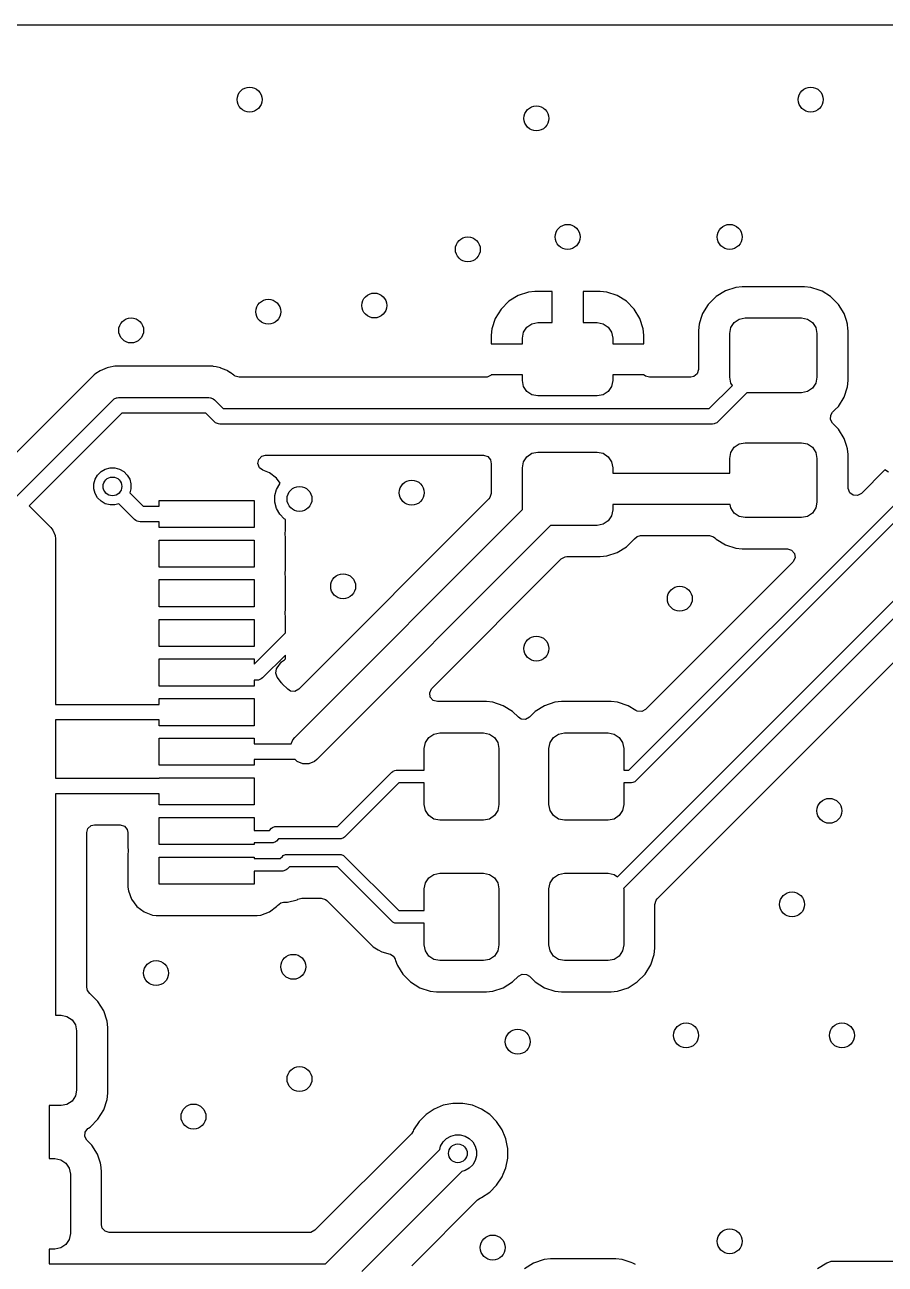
# Model space of a CAD drawing. Extents: x 2.03 to 8.88, y -5.74 to -2.97.
# Drawn here: x 6.669 to 7.212, y -3.755 to -2.972 of the extents above; entities that cross this region are included whole.
import ezdxf

# ---------------------------------------------------------------- set-up
doc = ezdxf.new("R2010")
doc.units = 0
doc.header["$MEASUREMENT"] = 0
doc.layers.add('BLACK', color=7, linetype='CONTINUOUS')

msp = doc.modelspace()

# ---------------------------------------------------------------- linework, layer by layer
at = {"layer": 'BLACK', "linetype": 'CONTINUOUS'}
for p, q in [((4.4276, -2.97246), (7.39156, -2.97246)), ((7.05053, -3.44291), (7.37619, -3.11726)), ((7.38061, -3.12398), (7.05495, -3.44963)), ((6.98055, -3.14333), (6.97467, -3.14696)), ((6.9871, -3.14116), (6.98055, -3.14333)), ((6.98055, -3.14333), (6.98055, -3.14333)), ((6.99114, -3.14075), (6.9871, -3.14116)), ((7.00197, -3.14075), (6.99114, -3.14075)), ((6.99114, -3.14075), (6.99114, -3.14075)), ((7.00197, -3.16043), (7.00197, -3.14075)), ((7.03248, -3.14075), (7.02165, -3.14075)), ((7.02165, -3.14075), (7.02165, -3.16043)), ((7.03652, -3.14116), (7.03248, -3.14075)), ((7.04308, -3.14333), (7.03652, -3.14116)), ((7.03652, -3.14116), (7.03652, -3.14116)), ((7.04895, -3.14696), (7.04308, -3.14333)), ((7.04308, -3.14333), (7.04308, -3.14333)), ((7.10556, -3.14399), (7.10068, -3.14887)), ((7.11144, -3.14036), (7.10556, -3.14399)), ((7.118, -3.13819), (7.11144, -3.14036)), ((7.11144, -3.14036), (7.11144, -3.14036)), ((7.12205, -3.13778), (7.118, -3.13819)), ((7.118, -3.13819), (7.118, -3.13819)), ((7.16142, -3.13778), (7.12205, -3.13778)), ((7.12205, -3.13778), (7.12205, -3.13778)), ((7.16546, -3.13819), (7.16142, -3.13778)), ((7.17059, -3.13989), (7.16546, -3.13819)), ((7.16546, -3.13819), (7.16546, -3.13819)), ((7.17202, -3.14036), (7.17059, -3.13989)), ((7.17249, -3.14065), (7.17202, -3.14036)), ((7.17202, -3.14036), (7.17202, -3.14036)), ((7.1779, -3.14399), (7.17249, -3.14065)), ((7.18278, -3.14887), (7.1779, -3.14399)), ((6.96979, -3.15184), (6.96617, -3.15771)), ((6.97467, -3.14696), (6.96979, -3.15184)), ((7.05383, -3.15184), (7.04895, -3.14696)), ((7.05745, -3.15771), (7.05383, -3.15184)), ((7.10068, -3.14887), (7.09705, -3.15475)), ((7.18641, -3.15475), (7.18278, -3.14887)), ((6.96617, -3.15771), (6.964, -3.16426)), ((6.96617, -3.15771), (6.96617, -3.15771)), ((7.05745, -3.15771), (7.05745, -3.15771)), ((7.05963, -3.16426), (7.05745, -3.15771)), ((7.09604, -3.15782), (7.09488, -3.16131)), ((7.09705, -3.15475), (7.09604, -3.15782)), ((7.09705, -3.15475), (7.09705, -3.15475)), ((7.11706, -3.16036), (7.12025, -3.15823)), ((7.12025, -3.15823), (7.12402, -3.15748)), ((7.12402, -3.15748), (7.15945, -3.15748)), ((7.15945, -3.15748), (7.16322, -3.15823)), ((7.16322, -3.15823), (7.16641, -3.16036)), ((7.18783, -3.15904), (7.18641, -3.15475)), ((7.18858, -3.16131), (7.18783, -3.15904)), ((6.964, -3.16426), (6.96358, -3.16831)), ((6.964, -3.16426), (6.964, -3.16426)), ((6.98327, -3.17028), (6.98402, -3.16651)), ((6.98402, -3.16651), (6.98615, -3.16332)), ((6.98615, -3.16332), (6.98934, -3.16118)), ((6.98934, -3.16118), (6.99311, -3.16043)), ((6.99311, -3.16043), (7.00197, -3.16043)), ((7.02165, -3.16043), (7.03051, -3.16043)), ((7.03051, -3.16043), (7.03428, -3.16118)), ((7.03428, -3.16118), (7.03747, -3.16332)), ((7.03747, -3.16332), (7.03961, -3.16651)), ((7.03961, -3.16651), (7.04035, -3.17028)), ((7.06004, -3.16831), (7.05963, -3.16426)), ((7.09488, -3.16131), (7.09447, -3.16535)), ((7.09447, -3.16535), (7.09447, -3.19002)), ((7.09488, -3.16131), (7.09488, -3.16131)), ((7.09488, -3.16131), (7.09488, -3.16131)), ((7.11417, -3.16732), (7.11492, -3.16356)), ((7.11417, -3.19488), (7.11417, -3.16732)), ((7.11492, -3.16356), (7.11706, -3.16036)), ((7.16641, -3.16036), (7.16854, -3.16356)), ((7.16854, -3.16356), (7.16929, -3.16732)), ((7.16929, -3.16732), (7.16929, -3.19488)), ((7.18888, -3.16426), (7.18858, -3.16131)), ((7.18858, -3.16131), (7.18858, -3.16131)), ((7.189, -3.16535), (7.18888, -3.16426)), ((7.189, -3.19685), (7.189, -3.16535)), ((6.96358, -3.16831), (6.96358, -3.17372)), ((6.96358, -3.17372), (6.98327, -3.17372)), ((6.98327, -3.17372), (6.98327, -3.17028)), ((7.04035, -3.17028), (7.04035, -3.17372)), ((7.04035, -3.17372), (7.06004, -3.17372)), ((7.06004, -3.17372), (7.06004, -3.16831)), ((7.06004, -3.16831), (7.06004, -3.16831)), ((6.71662, -3.19078), (6.71398, -3.19254)), ((6.7211, -3.18892), (6.71662, -3.19078)), ((6.72186, -3.18877), (6.7211, -3.18892)), ((6.7211, -3.18892), (6.7211, -3.18892)), ((6.7211, -3.18892), (6.7211, -3.18892)), ((6.7211, -3.18892), (6.7211, -3.18892)), ((6.7211, -3.18892), (6.7211, -3.18892)), ((6.72586, -3.18797), (6.72186, -3.18877)), ((6.72186, -3.18877), (6.72186, -3.18877)), ((6.73071, -3.18797), (6.72586, -3.18797)), ((6.78778, -3.18797), (6.73071, -3.18797)), ((6.78828, -3.18807), (6.78778, -3.18797)), ((6.78778, -3.18797), (6.78778, -3.18797)), ((6.78982, -3.18838), (6.78828, -3.18807)), ((6.78992, -3.1884), (6.78982, -3.18838)), ((6.78982, -3.18838), (6.78982, -3.18838)), ((6.79254, -3.18892), (6.78992, -3.1884)), ((6.79291, -3.18907), (6.79254, -3.18892)), ((6.79628, -3.19047), (6.79291, -3.18907)), ((6.79681, -3.19069), (6.79628, -3.19047)), ((6.79702, -3.19078), (6.79681, -3.19069)), ((6.79863, -3.19185), (6.79702, -3.19078)), ((6.79702, -3.19078), (6.79702, -3.19078)), ((7.04338, -3.5101), (7.36319, -3.1903)), ((7.09447, -3.19002), (7.09369, -3.19266)), ((6.71259, -3.19347), (6.65657, -3.24949)), ((6.71269, -3.19341), (6.71259, -3.19347)), ((6.71286, -3.19329), (6.71269, -3.19341)), ((6.71398, -3.19254), (6.71286, -3.19329)), ((6.79868, -3.19189), (6.79863, -3.19185)), ((6.79863, -3.19185), (6.79863, -3.19185)), ((6.80105, -3.19347), (6.79868, -3.19189)), ((6.80135, -3.19377), (6.80105, -3.19347)), ((6.80169, -3.19401), (6.80135, -3.19377)), ((6.80187, -3.19413), (6.80169, -3.19401)), ((6.80451, -3.1949), (6.80187, -3.19413)), ((6.96006, -3.1949), (6.80451, -3.1949)), ((6.9611, -3.19479), (6.96006, -3.1949)), ((6.96352, -3.19347), (6.9611, -3.19479)), ((6.96358, -3.19341), (6.96352, -3.19347)), ((6.98327, -3.19341), (6.96358, -3.19341)), ((6.98327, -3.19685), (6.98327, -3.19341)), ((6.98402, -3.20062), (6.98327, -3.19685)), ((7.04035, -3.19685), (7.03961, -3.20062)), ((7.06004, -3.19341), (7.04035, -3.19341)), ((7.04035, -3.19341), (7.04035, -3.19685)), ((7.36991, -3.19471), (7.04719, -3.51743)), ((7.06011, -3.19347), (7.06004, -3.19341)), ((7.06092, -3.19413), (7.06011, -3.19347)), ((7.06356, -3.1949), (7.06092, -3.19413)), ((7.08959, -3.1949), (7.06356, -3.1949)), ((7.09161, -3.19446), (7.08959, -3.1949)), ((7.09369, -3.19266), (7.09161, -3.19446)), ((7.11492, -3.19865), (7.11417, -3.19488)), ((7.11585, -3.20003), (7.11492, -3.19865)), ((7.16854, -3.19865), (7.16641, -3.20184)), ((7.16929, -3.19488), (7.16854, -3.19865)), ((7.18858, -3.2009), (7.189, -3.19685)), ((6.98615, -3.20381), (6.98402, -3.20062)), ((6.98934, -3.20594), (6.98615, -3.20381)), ((6.99311, -3.20669), (6.98934, -3.20594)), ((7.03051, -3.20669), (6.99311, -3.20669)), ((7.03428, -3.20594), (7.03051, -3.20669)), ((7.03747, -3.20381), (7.03428, -3.20594)), ((7.03961, -3.20062), (7.03747, -3.20381)), ((7.10127, -3.21461), (7.11585, -3.20003)), ((7.12507, -3.20472), (7.10679, -3.22301)), ((7.15945, -3.20472), (7.12507, -3.20472)), ((7.16322, -3.20398), (7.15945, -3.20472)), ((7.16641, -3.20184), (7.16322, -3.20398)), ((7.18641, -3.20745), (7.18858, -3.2009)), ((6.66385, -3.27007), (6.72481, -3.20912)), ((6.72481, -3.20912), (6.72555, -3.20851)), ((6.72555, -3.20851), (6.72693, -3.20794)), ((6.72555, -3.20851), (6.72555, -3.20851)), ((6.72693, -3.20794), (6.72733, -3.20777)), ((6.72733, -3.20777), (6.72829, -3.20768)), ((6.72733, -3.20777), (6.72733, -3.20777)), ((6.72829, -3.20768), (6.78535, -3.20768)), ((6.78535, -3.20768), (6.78631, -3.20777)), ((6.78631, -3.20777), (6.78631, -3.20777)), ((6.78631, -3.20777), (6.78645, -3.20783)), ((6.78645, -3.20783), (6.78809, -3.20851)), ((6.78809, -3.20851), (6.78809, -3.20851)), ((6.78809, -3.20851), (6.78883, -3.20912)), ((6.78883, -3.20912), (6.79432, -3.21461)), ((6.79432, -3.21461), (7.10127, -3.21461)), ((7.08078, -3.51171), (7.38164, -3.21085)), ((7.18086, -3.21526), (7.18278, -3.21333)), ((7.18278, -3.21333), (7.18641, -3.20745)), ((6.73033, -3.21752), (6.67183, -3.27602)), ((6.78332, -3.21752), (6.73033, -3.21752)), ((6.7888, -3.22301), (6.78332, -3.21752)), ((7.17778, -3.22151), (7.17797, -3.21877)), ((7.1791, -3.22392), (7.17778, -3.22151)), ((7.17797, -3.21877), (7.1791, -3.21702)), ((7.1791, -3.21702), (7.18086, -3.21526)), ((6.78955, -3.22362), (6.7888, -3.22301)), ((6.79132, -3.22435), (6.78955, -3.22362)), ((6.78955, -3.22362), (6.78955, -3.22362)), ((6.79228, -3.22445), (6.79132, -3.22435)), ((7.10331, -3.22445), (6.79228, -3.22445)), ((7.10427, -3.22435), (7.10331, -3.22445)), ((7.10488, -3.2241), (7.10427, -3.22435)), ((7.10427, -3.22435), (7.10427, -3.22435)), ((7.10604, -3.22362), (7.10488, -3.2241)), ((7.10679, -3.22301), (7.10604, -3.22362)), ((7.10604, -3.22362), (7.10604, -3.22362)), ((7.18278, -3.22761), (7.1791, -3.22392)), ((7.18641, -3.23349), (7.18278, -3.22761)), ((7.11706, -3.2391), (7.12025, -3.23697)), ((7.12025, -3.23697), (7.12402, -3.23622)), ((7.12402, -3.23622), (7.15945, -3.23622)), ((7.15945, -3.23622), (7.16322, -3.23697)), ((7.16322, -3.23697), (7.16641, -3.2391)), ((7.1879, -3.238), (7.18641, -3.23349)), ((7.18858, -3.24005), (7.1879, -3.238)), ((6.81682, -3.2467), (6.81876, -3.24475)), ((6.81876, -3.24475), (6.8211, -3.24415)), ((6.8211, -3.24415), (6.95875, -3.24415)), ((6.95875, -3.24415), (6.96139, -3.24493)), ((6.96139, -3.24493), (6.96319, -3.24701)), ((6.98402, -3.2482), (6.98615, -3.24501)), ((6.98615, -3.24501), (6.98934, -3.24288)), ((6.98934, -3.24288), (6.99311, -3.24213)), ((6.99311, -3.24213), (7.03051, -3.24213)), ((7.03051, -3.24213), (7.03428, -3.24288)), ((7.03428, -3.24288), (7.03747, -3.24501)), ((7.03747, -3.24501), (7.03961, -3.2482)), ((7.11417, -3.24606), (7.11492, -3.2423)), ((7.11492, -3.2423), (7.11706, -3.2391)), ((7.16641, -3.2391), (7.16854, -3.2423)), ((7.16854, -3.2423), (7.16929, -3.24606)), ((7.18894, -3.24355), (7.18858, -3.24005)), ((7.18858, -3.24005), (7.18858, -3.24005)), ((7.189, -3.24409), (7.18894, -3.24355)), ((7.189, -3.2648), (7.189, -3.24409)), ((6.71722, -3.25441), (6.71989, -3.25287)), ((6.71989, -3.25287), (6.72287, -3.25207)), ((6.72287, -3.25207), (6.72595, -3.25207)), ((6.72595, -3.25207), (6.72893, -3.25287)), ((6.72893, -3.25287), (6.7316, -3.25441)), ((6.81623, -3.24938), (6.81682, -3.2467)), ((6.8172, -3.25196), (6.81623, -3.24938)), ((6.8194, -3.25361), (6.8172, -3.25196)), ((6.82352, -3.25515), (6.8194, -3.25361)), ((6.96319, -3.24701), (6.96361, -3.24953)), ((6.96361, -3.24953), (6.96356, -3.25)), ((6.96356, -3.25), (6.96356, -3.25)), ((6.96356, -3.25), (6.96356, -3.26822)), ((6.98327, -3.25197), (6.98402, -3.2482)), ((6.98327, -3.2784), (6.98327, -3.25197)), ((7.03961, -3.2482), (7.04035, -3.25197)), ((7.04035, -3.25197), (7.04035, -3.25541)), ((7.11417, -3.25541), (7.11417, -3.24606)), ((7.16929, -3.24606), (7.16929, -3.27362)), ((7.21218, -3.2534), (7.19733, -3.26825)), ((7.21445, -3.25471), (7.21218, -3.2534)), ((6.7127, -3.26224), (6.7135, -3.25926)), ((6.7135, -3.25926), (6.71504, -3.25659)), ((6.71504, -3.25659), (6.71722, -3.25441)), ((6.7316, -3.25441), (6.73378, -3.25659)), ((6.73378, -3.25659), (6.73532, -3.25926)), ((6.73532, -3.25926), (6.73612, -3.26224)), ((6.82805, -3.25854), (6.82352, -3.25515)), ((6.82352, -3.25515), (6.82352, -3.25515)), ((6.83041, -3.26169), (6.82805, -3.25854)), ((6.82805, -3.25854), (6.82805, -3.25854)), ((7.04035, -3.25541), (7.11417, -3.25541)), ((6.7127, -3.26532), (6.7127, -3.26224)), ((6.7135, -3.2683), (6.7127, -3.26532)), ((6.71504, -3.27097), (6.7135, -3.2683)), ((6.73612, -3.26532), (6.73544, -3.26785)), ((6.73544, -3.26785), (6.74385, -3.27626)), ((6.73612, -3.26224), (6.73612, -3.26532)), ((6.82691, -3.2696), (6.82797, -3.26563)), ((6.82797, -3.26563), (6.83003, -3.26207)), ((6.83003, -3.26207), (6.83041, -3.26169)), ((6.96356, -3.26822), (6.96279, -3.27086)), ((7.18901, -3.26515), (7.189, -3.2648)), ((7.18997, -3.26772), (7.18901, -3.26515)), ((7.19217, -3.26937), (7.18997, -3.26772)), ((7.19492, -3.26957), (7.19217, -3.26937)), ((7.19733, -3.26825), (7.19492, -3.26957)), ((6.67183, -3.27602), (6.6856, -3.28979)), ((6.71722, -3.27315), (6.71504, -3.27097)), ((6.71989, -3.27469), (6.71722, -3.27315)), ((6.72287, -3.27549), (6.71989, -3.27469)), ((6.72595, -3.27549), (6.72287, -3.27549)), ((6.72848, -3.27481), (6.72595, -3.27549)), ((6.73833, -3.28466), (6.72848, -3.27481)), ((6.74385, -3.27626), (6.7539, -3.27626)), ((6.7539, -3.27626), (6.7539, -3.27262)), ((6.7539, -3.27262), (6.81398, -3.27262)), ((6.81398, -3.27262), (6.81398, -3.28974)), ((6.82691, -3.27371), (6.82691, -3.2696)), ((6.82797, -3.27768), (6.82691, -3.27371)), ((6.96213, -3.27167), (6.842, -3.39181)), ((6.96279, -3.27086), (6.96213, -3.27167)), ((7.11447, -3.2751), (7.04035, -3.2751)), ((7.04035, -3.2751), (7.04035, -3.27854)), ((7.11492, -3.27739), (7.11447, -3.2751)), ((7.16929, -3.27362), (7.16854, -3.27739)), ((6.73908, -3.28527), (6.73833, -3.28466)), ((6.83003, -3.28124), (6.82797, -3.27768)), ((6.83293, -3.28415), (6.83003, -3.28124)), ((6.83368, -3.28458), (6.83293, -3.28415)), ((6.83368, -3.29163), (6.83368, -3.28458)), ((6.8395, -3.42217), (6.98327, -3.2784)), ((7.03961, -3.28231), (7.03747, -3.2855)), ((7.04035, -3.27854), (7.03961, -3.28231)), ((7.11706, -3.28058), (7.11492, -3.27739)), ((7.12025, -3.28272), (7.11706, -3.28058)), ((7.12402, -3.28346), (7.12025, -3.28272)), ((7.15945, -3.28346), (7.12402, -3.28346)), ((7.16322, -3.28272), (7.15945, -3.28346)), ((7.16641, -3.28058), (7.16322, -3.28272)), ((7.16854, -3.27739), (7.16641, -3.28058)), ((6.6856, -3.28979), (6.68683, -3.29128)), ((6.68683, -3.29128), (6.68683, -3.29128)), ((6.68683, -3.29128), (6.6883, -3.29483)), ((6.73992, -3.28562), (6.73908, -3.28527)), ((6.73908, -3.28527), (6.73908, -3.28527)), ((6.74085, -3.28601), (6.73992, -3.28562)), ((6.74181, -3.2861), (6.74085, -3.28601)), ((6.74085, -3.28601), (6.74085, -3.28601)), ((6.7539, -3.2861), (6.74181, -3.2861)), ((6.7539, -3.28974), (6.7539, -3.2861)), ((6.81398, -3.28974), (6.7539, -3.28974)), ((6.83351, -3.29318), (6.83368, -3.29163)), ((7.00112, -3.28839), (6.85342, -3.43609)), ((7.03051, -3.28839), (7.00112, -3.28839)), ((7.03428, -3.28764), (7.03051, -3.28839)), ((7.03747, -3.2855), (7.03428, -3.28764)), ((6.6883, -3.29483), (6.68848, -3.29675)), ((6.68848, -3.29675), (6.68848, -3.4013)), ((6.7539, -3.31478), (6.7539, -3.29766)), ((6.7539, -3.29766), (6.81398, -3.29766)), ((6.81398, -3.29766), (6.81398, -3.31478)), ((6.83351, -3.29422), (6.83351, -3.29318)), ((6.83368, -3.29577), (6.83351, -3.29422)), ((6.83368, -3.31667), (6.83368, -3.29577)), ((6.83368, -3.29577), (6.83368, -3.29577)), ((6.83368, -3.29577), (6.83368, -3.29577)), ((7.04896, -3.30188), (7.05385, -3.29699)), ((7.05385, -3.29699), (7.05402, -3.29677)), ((7.05385, -3.29699), (7.05385, -3.29699)), ((7.05402, -3.29677), (7.0541, -3.29683)), ((7.0541, -3.29683), (7.05581, -3.29528)), ((7.05581, -3.29528), (7.05792, -3.2948)), ((7.05792, -3.2948), (7.10139, -3.2948)), ((7.10139, -3.2948), (7.10403, -3.29558)), ((7.10403, -3.29558), (7.10484, -3.29623)), ((7.10484, -3.29623), (7.10556, -3.29696)), ((7.10556, -3.29696), (7.11144, -3.30058)), ((7.11144, -3.30058), (7.118, -3.30276)), ((7.00786, -3.30952), (7.01027, -3.3082)), ((7.01027, -3.3082), (7.01131, -3.30809)), ((7.01131, -3.30809), (7.03248, -3.30809)), ((7.03248, -3.30809), (7.03653, -3.30768)), ((7.03248, -3.30809), (7.03248, -3.30809)), ((7.03653, -3.30768), (7.04308, -3.3055)), ((7.04308, -3.3055), (7.04896, -3.30188)), ((7.118, -3.30276), (7.12205, -3.30317)), ((7.12205, -3.30317), (7.15063, -3.30317)), ((7.15063, -3.30317), (7.15327, -3.30394)), ((7.15327, -3.30394), (7.15507, -3.30602)), ((7.15507, -3.30602), (7.15546, -3.30875)), ((6.81398, -3.31478), (6.7539, -3.31478)), ((6.92612, -3.39125), (7.00786, -3.30952)), ((7.15408, -3.3115), (7.06101, -3.40457)), ((7.15432, -3.31125), (7.15408, -3.3115)), ((7.15546, -3.30875), (7.15432, -3.31125)), ((6.7539, -3.33974), (6.7539, -3.32262)), ((6.7539, -3.32262), (6.81398, -3.32262)), ((6.81398, -3.32262), (6.81398, -3.33974)), ((6.83352, -3.31818), (6.83368, -3.31667)), ((6.83352, -3.31922), (6.83352, -3.31818)), ((6.83368, -3.32073), (6.83352, -3.31922)), ((6.83368, -3.34163), (6.83368, -3.32073)), ((6.81398, -3.33974), (6.7539, -3.33974)), ((6.83351, -3.34318), (6.83368, -3.34163)), ((6.83351, -3.34422), (6.83351, -3.34318)), ((6.83368, -3.34577), (6.83351, -3.34422)), ((6.83368, -3.35621), (6.83368, -3.34577)), ((6.83368, -3.34577), (6.83368, -3.34577)), ((6.83368, -3.34577), (6.83368, -3.34577)), ((6.7539, -3.36478), (6.7539, -3.34766)), ((6.7539, -3.34766), (6.81398, -3.34766)), ((6.81398, -3.34766), (6.81398, -3.36478)), ((6.81398, -3.37591), (6.83368, -3.35621)), ((6.81398, -3.36478), (6.7539, -3.36478)), ((6.8336, -3.37021), (6.81915, -3.38466)), ((6.83366, -3.37073), (6.8336, -3.37021)), ((6.83366, -3.37074), (6.83366, -3.37073)), ((6.83366, -3.37262), (6.83366, -3.37074)), ((6.7539, -3.38974), (6.7539, -3.37262)), ((6.7539, -3.37262), (6.81398, -3.37262)), ((6.81398, -3.37262), (6.81398, -3.37591)), ((6.8281, -3.37888), (6.82848, -3.3783)), ((6.82848, -3.3783), (6.83126, -3.37457)), ((6.83126, -3.37457), (6.83303, -3.37325)), ((6.83303, -3.37325), (6.83366, -3.37262)), ((6.81567, -3.3861), (6.81398, -3.3861)), ((6.81398, -3.3861), (6.81398, -3.38974)), ((6.81663, -3.38601), (6.81567, -3.3861)), ((6.81739, -3.38569), (6.81663, -3.38601)), ((6.81663, -3.38601), (6.81663, -3.38601)), ((6.8184, -3.38527), (6.81739, -3.38569)), ((6.81915, -3.38466), (6.8184, -3.38527)), ((6.8184, -3.38527), (6.8184, -3.38527)), ((6.82751, -3.38157), (6.8281, -3.37888)), ((6.82848, -3.38415), (6.82751, -3.38157)), ((6.8312, -3.38779), (6.82848, -3.38415)), ((6.81398, -3.38974), (6.7539, -3.38974)), ((6.83152, -3.38809), (6.8312, -3.38779)), ((6.83163, -3.38828), (6.83152, -3.38809)), ((6.83506, -3.39178), (6.83163, -3.38828)), ((6.83684, -3.39293), (6.83506, -3.39178)), ((6.83958, -3.39313), (6.83684, -3.39293)), ((6.842, -3.39181), (6.83958, -3.39313)), ((6.92474, -3.39401), (6.92589, -3.39151)), ((6.92514, -3.39673), (6.92474, -3.39401)), ((6.92589, -3.39151), (6.92612, -3.39125)), ((6.68848, -3.4013), (6.7539, -3.4013)), ((6.7539, -3.4013), (6.7539, -3.39766)), ((6.7539, -3.39766), (6.81398, -3.39766)), ((6.81398, -3.39766), (6.81398, -3.41478)), ((6.92694, -3.39881), (6.92514, -3.39673)), ((6.92958, -3.39959), (6.92694, -3.39881)), ((6.96063, -3.39959), (6.92958, -3.39959)), ((6.96468, -3.4), (6.96063, -3.39959)), ((6.97123, -3.40217), (6.96468, -3.4)), ((6.96468, -3.4), (6.96468, -3.4)), ((6.97711, -3.4058), (6.97123, -3.40217)), ((6.99727, -3.40217), (6.99139, -3.4058)), ((7.00383, -3.4), (6.99727, -3.40217)), ((6.99727, -3.40217), (6.99727, -3.40217)), ((7.00787, -3.39959), (7.00383, -3.4)), ((7.00383, -3.4), (7.00383, -3.4)), ((7.03937, -3.39959), (7.00787, -3.39959)), ((7.00787, -3.39959), (7.00787, -3.39959)), ((7.04342, -3.4), (7.03937, -3.39959)), ((7.04997, -3.40217), (7.04342, -3.4)), ((7.04342, -3.4), (7.04342, -3.4)), ((7.055, -3.40527), (7.04997, -3.40217)), ((7.04997, -3.40217), (7.04997, -3.40217)), ((7.04997, -3.40217), (7.04997, -3.40217)), ((6.9808, -3.40949), (6.97711, -3.4058)), ((6.97711, -3.4058), (6.97711, -3.4058)), ((6.98255, -3.41061), (6.9808, -3.40949)), ((6.9877, -3.40949), (6.98529, -3.4108)), ((6.99139, -3.4058), (6.9877, -3.40949)), ((7.05585, -3.40569), (7.055, -3.40527)), ((7.0586, -3.40589), (7.05585, -3.40569)), ((7.06101, -3.40457), (7.0586, -3.40589)), ((6.7539, -3.41114), (6.68848, -3.41114)), ((6.68848, -3.41114), (6.68848, -3.44783)), ((6.7539, -3.41478), (6.7539, -3.41114)), ((6.81398, -3.41478), (6.7539, -3.41478)), ((6.98529, -3.4108), (6.98255, -3.41061)), ((6.7539, -3.43974), (6.7539, -3.42262)), ((6.7539, -3.42262), (6.81398, -3.42262)), ((6.81398, -3.42262), (6.81398, -3.42626)), ((6.8372, -3.42626), (6.83827, -3.42367)), ((6.83827, -3.42367), (6.8395, -3.42217)), ((6.92126, -3.42913), (6.92201, -3.42537)), ((6.92201, -3.42537), (6.92414, -3.42217)), ((6.92414, -3.42217), (6.92734, -3.42004)), ((6.92734, -3.42004), (6.9311, -3.41929)), ((6.9311, -3.41929), (6.95866, -3.41929)), ((6.95866, -3.41929), (6.96243, -3.42004)), ((6.96243, -3.42004), (6.96562, -3.42217)), ((6.96562, -3.42217), (6.96775, -3.42537)), ((6.96775, -3.42537), (6.9685, -3.42913)), ((7, -3.42913), (7.00075, -3.42537)), ((7.00075, -3.42537), (7.00288, -3.42217)), ((7.00288, -3.42217), (7.00608, -3.42004)), ((7.00608, -3.42004), (7.00984, -3.41929)), ((7.00984, -3.41929), (7.0374, -3.41929)), ((7.0374, -3.41929), (7.04117, -3.42004)), ((7.04117, -3.42004), (7.04436, -3.42217)), ((7.04436, -3.42217), (7.04649, -3.42537)), ((7.04649, -3.42537), (7.04724, -3.42913)), ((6.81398, -3.42626), (6.8372, -3.42626)), ((6.92126, -3.44291), (6.92126, -3.42913)), ((6.9685, -3.42913), (6.9685, -3.46457)), ((7, -3.46457), (7, -3.42913)), ((7.04724, -3.42913), (7.04724, -3.44291)), ((6.81398, -3.43974), (6.7539, -3.43974)), ((6.83977, -3.4361), (6.81398, -3.4361)), ((6.81398, -3.4361), (6.81398, -3.43974)), ((6.84099, -3.43732), (6.83977, -3.4361)), ((6.84454, -3.43879), (6.84099, -3.43732)), ((6.84838, -3.43879), (6.84454, -3.43879)), ((6.85192, -3.43732), (6.84838, -3.43879)), ((6.85342, -3.43609), (6.85192, -3.43732)), ((6.68848, -3.44783), (6.7539, -3.44783)), ((6.7539, -3.44783), (6.7539, -3.44766)), ((6.7539, -3.44766), (6.81398, -3.44766)), ((6.81398, -3.44766), (6.81398, -3.46478)), ((6.86648, -3.47835), (6.90076, -3.44407)), ((6.90076, -3.44407), (6.90136, -3.44358)), ((6.90136, -3.44358), (6.90177, -3.4434)), ((6.90177, -3.4434), (6.90278, -3.44299)), ((6.90278, -3.44299), (6.90354, -3.44291)), ((6.90354, -3.44291), (6.92126, -3.44291)), ((7.04724, -3.44291), (7.05053, -3.44291)), ((6.90517, -3.45079), (6.87089, -3.48507)), ((6.92126, -3.45079), (6.90517, -3.45079)), ((6.92126, -3.46457), (6.92126, -3.45079)), ((7.05217, -3.45079), (7.04724, -3.45079)), ((7.04724, -3.45079), (7.04724, -3.46457)), ((7.05293, -3.45071), (7.05217, -3.45079)), ((7.05435, -3.45012), (7.05293, -3.45071)), ((7.05495, -3.44963), (7.05435, -3.45012)), ((6.7539, -3.45768), (6.68848, -3.45768)), ((6.68848, -3.45768), (6.68848, -3.59744)), ((6.7539, -3.46478), (6.7539, -3.45768)), ((6.81398, -3.46478), (6.7539, -3.46478)), ((6.92201, -3.46833), (6.92126, -3.46457)), ((6.9685, -3.46457), (6.96775, -3.46833)), ((7.00075, -3.46833), (7, -3.46457)), ((7.04724, -3.46457), (7.04649, -3.46833)), ((6.7539, -3.48974), (6.7539, -3.47262)), ((6.7539, -3.47262), (6.81398, -3.47262)), ((6.81398, -3.47262), (6.81398, -3.48091)), ((6.92414, -3.47153), (6.92201, -3.46833)), ((6.92734, -3.47366), (6.92414, -3.47153)), ((6.96562, -3.47153), (6.96243, -3.47366)), ((6.96775, -3.46833), (6.96562, -3.47153)), ((7.00288, -3.47153), (7.00075, -3.46833)), ((7.00608, -3.47366), (7.00288, -3.47153)), ((7.04436, -3.47153), (7.04117, -3.47366)), ((7.04649, -3.46833), (7.04436, -3.47153)), ((6.70819, -3.48226), (6.70896, -3.47962)), ((6.70896, -3.47962), (6.71104, -3.47782)), ((6.71104, -3.47782), (6.71307, -3.47738)), ((6.71307, -3.47738), (6.72931, -3.47738)), ((6.72931, -3.47738), (6.73195, -3.47816)), ((6.73195, -3.47816), (6.73375, -3.48024)), ((6.73375, -3.48024), (6.73419, -3.48226)), ((6.82352, -3.48091), (6.82492, -3.4795)), ((6.82492, -3.4795), (6.82552, -3.47901)), ((6.82552, -3.47901), (6.82694, -3.47842)), ((6.82694, -3.47842), (6.82771, -3.47835)), ((6.82771, -3.47835), (6.86648, -3.47835)), ((6.9311, -3.47441), (6.92734, -3.47366)), ((6.95866, -3.47441), (6.9311, -3.47441)), ((6.96243, -3.47366), (6.95866, -3.47441)), ((7.00984, -3.47441), (7.00608, -3.47366)), ((7.0374, -3.47441), (7.00984, -3.47441)), ((7.04117, -3.47366), (7.0374, -3.47441)), ((6.70819, -3.57987), (6.70819, -3.48226)), ((6.73419, -3.48226), (6.73419, -3.49163)), ((6.81398, -3.48091), (6.82352, -3.48091)), ((6.82734, -3.48812), (6.82592, -3.4887)), ((6.82793, -3.48763), (6.82734, -3.48812)), ((6.82934, -3.48622), (6.82793, -3.48763)), ((6.86811, -3.48622), (6.82934, -3.48622)), ((6.86888, -3.48614), (6.86811, -3.48622)), ((6.8703, -3.48556), (6.86888, -3.48614)), ((6.87089, -3.48507), (6.8703, -3.48556)), ((6.73419, -3.49163), (6.73419, -3.49163)), ((6.73419, -3.49163), (6.73436, -3.49318)), ((6.73436, -3.49422), (6.73419, -3.49577)), ((6.73419, -3.49577), (6.73419, -3.51667)), ((6.73436, -3.49318), (6.73436, -3.49422)), ((6.81398, -3.48974), (6.7539, -3.48974)), ((6.82515, -3.48878), (6.81398, -3.48878)), ((6.81398, -3.48878), (6.81398, -3.48974)), ((6.82592, -3.4887), (6.82515, -3.48878)), ((6.8323, -3.49673), (6.83372, -3.49614)), ((6.83372, -3.49614), (6.83449, -3.49606)), ((6.83449, -3.49606), (6.86811, -3.49606)), ((6.86811, -3.49606), (6.86888, -3.49614)), ((6.86888, -3.49614), (6.8703, -3.49673)), ((6.7539, -3.51478), (6.7539, -3.49766)), ((6.7539, -3.49766), (6.81398, -3.49766)), ((6.81398, -3.49766), (6.81398, -3.49862)), ((6.81398, -3.49862), (6.8303, -3.49862)), ((6.8303, -3.49862), (6.8317, -3.49722)), ((6.8317, -3.49722), (6.8323, -3.49673)), ((6.83612, -3.50394), (6.83471, -3.50534)), ((6.86648, -3.50394), (6.83612, -3.50394)), ((6.90076, -3.53822), (6.86648, -3.50394)), ((6.8703, -3.49673), (6.87089, -3.49722)), ((6.87089, -3.49722), (6.90517, -3.5315)), ((6.83193, -3.5065), (6.81398, -3.5065)), ((6.81398, -3.5065), (6.81398, -3.51478)), ((6.8327, -3.50642), (6.83193, -3.5065)), ((6.83412, -3.50583), (6.8327, -3.50642)), ((6.83471, -3.50534), (6.83412, -3.50583)), ((6.92201, -3.51395), (6.92414, -3.51076)), ((6.92414, -3.51076), (6.92734, -3.50862)), ((6.92734, -3.50862), (6.9311, -3.50787)), ((6.9311, -3.50787), (6.95866, -3.50787)), ((6.95866, -3.50787), (6.96243, -3.50862)), ((6.96243, -3.50862), (6.96562, -3.51076)), ((6.96562, -3.51076), (6.96775, -3.51395)), ((7.00075, -3.51395), (7.00288, -3.51076)), ((7.00288, -3.51076), (7.00608, -3.50862)), ((7.00608, -3.50862), (7.00984, -3.50787)), ((7.00984, -3.50787), (7.0374, -3.50787)), ((7.0374, -3.50787), (7.04117, -3.50862)), ((7.04117, -3.50862), (7.04338, -3.5101)), ((7.06838, -3.52411), (7.08078, -3.51171)), ((6.73419, -3.51667), (6.73419, -3.51667)), ((6.73419, -3.51667), (6.73445, -3.51902)), ((6.73445, -3.51902), (6.73643, -3.52432)), ((6.81398, -3.51478), (6.7539, -3.51478)), ((6.92126, -3.51772), (6.92201, -3.51395)), ((6.92126, -3.5315), (6.92126, -3.51772)), ((6.96775, -3.51395), (6.9685, -3.51772)), ((6.9685, -3.51772), (6.9685, -3.55315)), ((7, -3.51772), (7.00075, -3.51395)), ((7, -3.55315), (7, -3.51772)), ((7.04719, -3.51743), (7.04724, -3.51772)), ((7.04724, -3.51772), (7.04724, -3.55315)), ((6.73643, -3.52432), (6.73643, -3.52432)), ((6.73643, -3.52432), (6.73982, -3.52886)), ((6.82858, -3.52816), (6.83078, -3.52651)), ((6.83078, -3.52651), (6.83249, -3.5262)), ((6.83249, -3.5262), (6.83504, -3.5262)), ((6.83504, -3.5262), (6.84105, -3.52459)), ((6.83504, -3.5262), (6.83504, -3.5262)), ((6.84105, -3.52459), (6.8412, -3.52451)), ((6.8412, -3.52451), (6.84156, -3.5243)), ((6.84156, -3.5243), (6.844, -3.52364)), ((6.844, -3.52364), (6.8563, -3.52364)), ((6.8563, -3.52364), (6.85893, -3.52442)), ((6.85893, -3.52442), (6.85975, -3.52507)), ((6.85975, -3.52507), (6.88445, -3.54978)), ((7.06695, -3.52756), (7.06772, -3.52492)), ((7.06772, -3.52492), (7.06838, -3.52411)), ((6.73982, -3.52886), (6.73982, -3.52886)), ((6.73982, -3.52886), (6.74436, -3.53226)), ((6.74436, -3.53226), (6.74436, -3.53226)), ((6.74436, -3.53226), (6.74967, -3.53424)), ((6.74967, -3.53424), (6.74967, -3.53424)), ((6.74967, -3.53424), (6.74994, -3.53427)), ((6.74994, -3.53427), (6.75201, -3.53449)), ((6.75201, -3.53449), (6.81586, -3.53449)), ((6.81586, -3.53449), (6.81821, -3.53424)), ((6.81821, -3.53424), (6.82352, -3.53226)), ((6.82352, -3.53226), (6.82805, -3.52886)), ((6.82805, -3.52886), (6.82858, -3.52816)), ((6.90517, -3.5315), (6.92126, -3.5315)), ((7.06695, -3.55512), (7.06695, -3.52756)), ((6.90136, -3.53871), (6.90076, -3.53822)), ((6.90142, -3.53873), (6.90136, -3.53871)), ((6.90278, -3.53929), (6.90142, -3.53873)), ((6.90354, -3.53937), (6.90278, -3.53929)), ((6.92126, -3.53937), (6.90354, -3.53937)), ((6.92126, -3.55315), (6.92126, -3.53937)), ((6.88445, -3.54978), (6.88445, -3.54978)), ((6.88445, -3.54978), (6.88463, -3.54995)), ((6.88463, -3.54995), (6.88463, -3.54995)), ((6.88463, -3.54995), (6.88903, -3.55435)), ((6.88903, -3.55435), (6.89216, -3.55616)), ((6.89216, -3.55616), (6.89442, -3.55746)), ((6.89442, -3.55746), (6.89976, -3.5589)), ((6.92201, -3.55692), (6.92126, -3.55315)), ((6.92414, -3.56011), (6.92201, -3.55692)), ((6.96775, -3.55692), (6.96562, -3.56011)), ((6.9685, -3.55315), (6.96775, -3.55692)), ((7.00075, -3.55692), (7, -3.55315)), ((7.00288, -3.56011), (7.00075, -3.55692)), ((7.04649, -3.55692), (7.04436, -3.56011)), ((7.04724, -3.55315), (7.04649, -3.55692)), ((7.06654, -3.55917), (7.06695, -3.55512)), ((6.89976, -3.5589), (6.89997, -3.55897)), ((6.89997, -3.55897), (6.9009, -3.55967)), ((6.9009, -3.55967), (6.90189, -3.56027)), ((6.90189, -3.56027), (6.90203, -3.5605)), ((6.90203, -3.5605), (6.90218, -3.56062)), ((6.90218, -3.56062), (6.90233, -3.56102)), ((6.90233, -3.56102), (6.90291, -3.56202)), ((6.90291, -3.56202), (6.90322, -3.56294)), ((6.90322, -3.56294), (6.90414, -3.56572)), ((6.90414, -3.56572), (6.90414, -3.56572)), ((6.90414, -3.56572), (6.9044, -3.56614)), ((6.9044, -3.56614), (6.90777, -3.5716)), ((6.92734, -3.56224), (6.92414, -3.56011)), ((6.9311, -3.56299), (6.92734, -3.56224)), ((6.95866, -3.56299), (6.9311, -3.56299)), ((6.96243, -3.56224), (6.95866, -3.56299)), ((6.96562, -3.56011), (6.96243, -3.56224)), ((7.00608, -3.56224), (7.00288, -3.56011)), ((7.00984, -3.56299), (7.00608, -3.56224)), ((7.0374, -3.56299), (7.00984, -3.56299)), ((7.04117, -3.56224), (7.0374, -3.56299)), ((7.04436, -3.56011), (7.04117, -3.56224)), ((7.06074, -3.5716), (7.06436, -3.56572)), ((7.06436, -3.56572), (7.06654, -3.55917)), ((6.90777, -3.5716), (6.91265, -3.57648)), ((6.97711, -3.57648), (6.9808, -3.5728)), ((6.9808, -3.5728), (6.98321, -3.57148)), ((6.98321, -3.57148), (6.98596, -3.57168)), ((6.98596, -3.57168), (6.9877, -3.5728)), ((6.9877, -3.5728), (6.99139, -3.57648)), ((7.05585, -3.57648), (7.06074, -3.5716)), ((6.70867, -3.58198), (6.70819, -3.57987)), ((6.71021, -3.5837), (6.70867, -3.58198)), ((6.91265, -3.57648), (6.91853, -3.58011)), ((6.91853, -3.58011), (6.92509, -3.58228)), ((6.96468, -3.58228), (6.97123, -3.58011)), ((6.97123, -3.58011), (6.97711, -3.57648)), ((6.99139, -3.57648), (6.99727, -3.58011)), ((6.99727, -3.58011), (7.00383, -3.58228)), ((7.04342, -3.58228), (7.04997, -3.58011)), ((7.04997, -3.58011), (7.05585, -3.57648)), ((6.71016, -3.58377), (6.71021, -3.5837)), ((6.71038, -3.58395), (6.71016, -3.58377)), ((6.71526, -3.58883), (6.71038, -3.58395)), ((6.71889, -3.59471), (6.71526, -3.58883)), ((6.92509, -3.58228), (6.92913, -3.5827)), ((6.92913, -3.5827), (6.96063, -3.5827)), ((6.96063, -3.5827), (6.96444, -3.58231)), ((6.96063, -3.5827), (6.96063, -3.5827)), ((6.96063, -3.5827), (6.96063, -3.5827)), ((6.96444, -3.58231), (6.96468, -3.58228)), ((7.00383, -3.58228), (7.00787, -3.5827)), ((7.00787, -3.5827), (7.03937, -3.5827)), ((7.03937, -3.5827), (7.04318, -3.58231)), ((7.03937, -3.5827), (7.03937, -3.5827)), ((7.03937, -3.5827), (7.03937, -3.5827)), ((7.04318, -3.58231), (7.04342, -3.58228)), ((6.68848, -3.59744), (6.69193, -3.59744)), ((6.69193, -3.59744), (6.6957, -3.59819)), ((6.72103, -3.60117), (6.71889, -3.59471)), ((6.6957, -3.59819), (6.69889, -3.60032)), ((6.69889, -3.60032), (6.70102, -3.60352)), ((6.70102, -3.60352), (6.70177, -3.60728)), ((6.72106, -3.60127), (6.72103, -3.60117)), ((6.72146, -3.60517), (6.72106, -3.60127)), ((6.72106, -3.60127), (6.72106, -3.60127)), ((6.72148, -3.60531), (6.72146, -3.60517)), ((6.72148, -3.64665), (6.72148, -3.60531)), ((6.70177, -3.60728), (6.70177, -3.64469)), ((6.70177, -3.64469), (6.70102, -3.64845)), ((6.69889, -3.65164), (6.6957, -3.65378)), ((6.70102, -3.64845), (6.69889, -3.65164)), ((6.71889, -3.65726), (6.72106, -3.6507)), ((6.72106, -3.6507), (6.72148, -3.64665)), ((6.69193, -3.65453), (6.68455, -3.65453)), ((6.68455, -3.65453), (6.68455, -3.68799)), ((6.6957, -3.65378), (6.69193, -3.65453)), ((6.71526, -3.66314), (6.71889, -3.65726)), ((6.92243, -3.66017), (6.91804, -3.66456)), ((6.92759, -3.65672), (6.92243, -3.66017)), ((6.92243, -3.66017), (6.92243, -3.66017)), ((6.93333, -3.65434), (6.92759, -3.65672)), ((6.92759, -3.65672), (6.92759, -3.65672)), ((6.93942, -3.65313), (6.93333, -3.65434)), ((6.93333, -3.65434), (6.93333, -3.65434)), ((6.94562, -3.65313), (6.93942, -3.65313)), ((6.93942, -3.65313), (6.93942, -3.65313)), ((6.95171, -3.65434), (6.94562, -3.65313)), ((6.94562, -3.65313), (6.94562, -3.65313)), ((6.95745, -3.65672), (6.95171, -3.65434)), ((6.95171, -3.65434), (6.95171, -3.65434)), ((6.96261, -3.66017), (6.95745, -3.65672)), ((6.95745, -3.65672), (6.95745, -3.65672)), ((6.967, -3.66456), (6.96261, -3.66017)), ((6.96261, -3.66017), (6.96261, -3.66017)), ((6.70919, -3.66875), (6.71038, -3.66802)), ((6.71038, -3.66802), (6.71526, -3.66314)), ((6.91804, -3.66456), (6.91459, -3.66972)), ((6.91804, -3.66456), (6.91804, -3.66456)), ((6.97045, -3.66972), (6.967, -3.66456)), ((6.967, -3.66456), (6.967, -3.66456)), ((6.70699, -3.67395), (6.70718, -3.6712)), ((6.7083, -3.67636), (6.70699, -3.67395)), ((6.70718, -3.6712), (6.70883, -3.669)), ((6.70883, -3.669), (6.70919, -3.66875)), ((6.91315, -3.67223), (6.85218, -3.7332)), ((6.9142, -3.67065), (6.91315, -3.67223)), ((6.91459, -3.66972), (6.9142, -3.67065)), ((6.91459, -3.66972), (6.91459, -3.66972)), ((6.93315, -3.67746), (6.93533, -3.67528)), ((6.93533, -3.67528), (6.938, -3.67373)), ((6.938, -3.67373), (6.94098, -3.67294)), ((6.94098, -3.67294), (6.94406, -3.67294)), ((6.94406, -3.67294), (6.94704, -3.67373)), ((6.94704, -3.67373), (6.94971, -3.67528)), ((6.94971, -3.67528), (6.95189, -3.67746)), ((6.97243, -3.6745), (6.97045, -3.66972)), ((6.97045, -3.66972), (6.97045, -3.66972)), ((6.97282, -3.67545), (6.97243, -3.6745)), ((6.97368, -3.67973), (6.97282, -3.67545)), ((6.71133, -3.67938), (6.7083, -3.67636)), ((6.71495, -3.68526), (6.71133, -3.67938)), ((6.85892, -3.75433), (6.93105, -3.68219)), ((6.93105, -3.68219), (6.93161, -3.68013)), ((6.93161, -3.68013), (6.93315, -3.67746)), ((6.95189, -3.67746), (6.95343, -3.68013)), ((6.95343, -3.68013), (6.95423, -3.6831)), ((6.95423, -3.6831), (6.95423, -3.68619)), ((6.97404, -3.68154), (6.97368, -3.67973)), ((6.97404, -3.68775), (6.97404, -3.68154)), ((6.97404, -3.68154), (6.97404, -3.68154)), ((6.97404, -3.68154), (6.97404, -3.68154)), ((6.68455, -3.68799), (6.68799, -3.68799)), ((6.68799, -3.68799), (6.69176, -3.68874)), ((6.69176, -3.68874), (6.69495, -3.69087)), ((6.69495, -3.69087), (6.69709, -3.69407)), ((6.71681, -3.69086), (6.71495, -3.68526)), ((6.71713, -3.69182), (6.71681, -3.69086)), ((6.95343, -3.68917), (6.95189, -3.69184)), ((6.95423, -3.68619), (6.95343, -3.68917)), ((6.97282, -3.69384), (6.97404, -3.68775)), ((6.69709, -3.69407), (6.69783, -3.69783)), ((6.69783, -3.69783), (6.69783, -3.73524)), ((6.71754, -3.69587), (6.71713, -3.69182)), ((6.71713, -3.69182), (6.71713, -3.69182)), ((6.71754, -3.72974), (6.71754, -3.69587)), ((6.71754, -3.69587), (6.71754, -3.69587)), ((6.94497, -3.69611), (6.88188, -3.7592)), ((6.94704, -3.69556), (6.94497, -3.69611)), ((6.94971, -3.69402), (6.94704, -3.69556)), ((6.95189, -3.69184), (6.94971, -3.69402)), ((6.97045, -3.69957), (6.97048, -3.69949)), ((6.97048, -3.69949), (6.97122, -3.6977)), ((6.97122, -3.6977), (6.97282, -3.69384)), ((6.96261, -3.70913), (6.967, -3.70474)), ((6.967, -3.70474), (6.97045, -3.69957)), ((6.91339, -3.75556), (6.95493, -3.71402)), ((6.95493, -3.71402), (6.95652, -3.71296)), ((6.95652, -3.71296), (6.95745, -3.71257)), ((6.95745, -3.71257), (6.96261, -3.70913)), ((6.71798, -3.73177), (6.71754, -3.72974)), ((6.69783, -3.73524), (6.69709, -3.739)), ((6.71978, -3.73385), (6.71798, -3.73177)), ((6.72242, -3.73463), (6.71978, -3.73385)), ((6.84873, -3.73463), (6.72242, -3.73463)), ((6.84977, -3.73451), (6.84873, -3.73463)), ((6.85218, -3.7332), (6.84977, -3.73451)), ((6.68799, -3.74508), (6.68455, -3.74508)), ((6.68455, -3.74508), (6.68455, -3.75433)), ((6.69176, -3.74433), (6.68799, -3.74508)), ((6.69495, -3.7422), (6.69176, -3.74433)), ((6.69709, -3.739), (6.69495, -3.7422)), ((6.99038, -3.75385), (6.9845, -3.75747)), ((6.99694, -3.75167), (6.99038, -3.75385)), ((6.99038, -3.75385), (6.99038, -3.75385)), ((7.00098, -3.75126), (6.99694, -3.75167)), ((6.99694, -3.75167), (6.99694, -3.75167)), ((7.04232, -3.75126), (7.00098, -3.75126)), ((7.00098, -3.75126), (7.00098, -3.75126)), ((7.04637, -3.75167), (7.04232, -3.75126)), ((7.05201, -3.75354), (7.04637, -3.75167)), ((7.04637, -3.75167), (7.04637, -3.75167)), ((7.05293, -3.75385), (7.05201, -3.75354)), ((7.05461, -3.75488), (7.05293, -3.75385)), ((7.05293, -3.75385), (7.05293, -3.75385)), ((7.17542, -3.75385), (7.16954, -3.75747)), ((7.17812, -3.75295), (7.17542, -3.75385)), ((7.17542, -3.75385), (7.17542, -3.75385)), ((7.32283, -3.75295), (7.17812, -3.75295)), ((6.68455, -3.75433), (6.70079, -3.75433)), ((6.70079, -3.75433), (6.74409, -3.75433)), ((6.74409, -3.75433), (6.85892, -3.75433))]:
    msp.add_line(p, q, dxfattribs=at)
at = {"layer": 'BLACK'}
for centre, radius in [((6.81102, -3.01969), 0.00787), ((7.16535, -3.01969), 0.00787), ((6.99213, -3.0315), 0.00787), ((7.01181, -3.1063), 0.00787), ((7.11417, -3.1063), 0.00787), ((6.94882, -3.11417), 0.00787), ((6.88976, -3.14961), 0.00787), ((6.82283, -3.15354), 0.00787), ((6.73622, -3.16535), 0.00787), ((6.72441, -3.26378), 0.00591), ((6.91339, -3.26772), 0.00787), ((6.84252, -3.27165), 0.00787), ((6.87008, -3.32677), 0.00787), ((7.08268, -3.33465), 0.00787), ((6.99213, -3.36614), 0.00787), ((7.17717, -3.4685), 0.00787), ((7.15354, -3.52756), 0.00787), ((6.75197, -3.57087), 0.00787), ((6.83858, -3.56693), 0.00787), ((7.08661, -3.61024), 0.00787), ((7.18504, -3.61024), 0.00787), ((6.98031, -3.61417), 0.00787), ((6.84252, -3.6378), 0.00787), ((6.77559, -3.66142), 0.00787), ((6.94252, -3.68465), 0.00591), ((6.96457, -3.74409), 0.00787), ((7.11417, -3.74016), 0.00787)]:
    msp.add_circle(centre, radius, dxfattribs=at)
at = {"layer": 'WHITE'}
for centre, radius in [((6.81102, -3.01969), 0.00787), ((7.16535, -3.01969), 0.00787), ((6.99213, -3.0315), 0.00787), ((7.01181, -3.1063), 0.00787), ((7.11417, -3.1063), 0.00787), ((6.94882, -3.11417), 0.00787), ((6.88976, -3.14961), 0.00787), ((6.82283, -3.15354), 0.00787), ((6.73622, -3.16535), 0.00787), ((6.72441, -3.26378), 0.00591), ((6.91339, -3.26772), 0.00787), ((6.84252, -3.27165), 0.00787), ((6.87008, -3.32677), 0.00787), ((7.08268, -3.33465), 0.00787), ((6.99213, -3.36614), 0.00787), ((7.17717, -3.4685), 0.00787), ((7.15354, -3.52756), 0.00787), ((6.75197, -3.57087), 0.00787), ((6.83858, -3.56693), 0.00787), ((7.08661, -3.61024), 0.00787), ((7.18504, -3.61024), 0.00787), ((6.98031, -3.61417), 0.00787), ((6.84252, -3.6378), 0.00787), ((6.77559, -3.66142), 0.00787), ((6.94252, -3.68465), 0.00591), ((6.96457, -3.74409), 0.00787), ((7.11417, -3.74016), 0.00787)]:
    msp.add_circle(centre, radius, dxfattribs=at)

doc.saveas('drawing.dxf')
